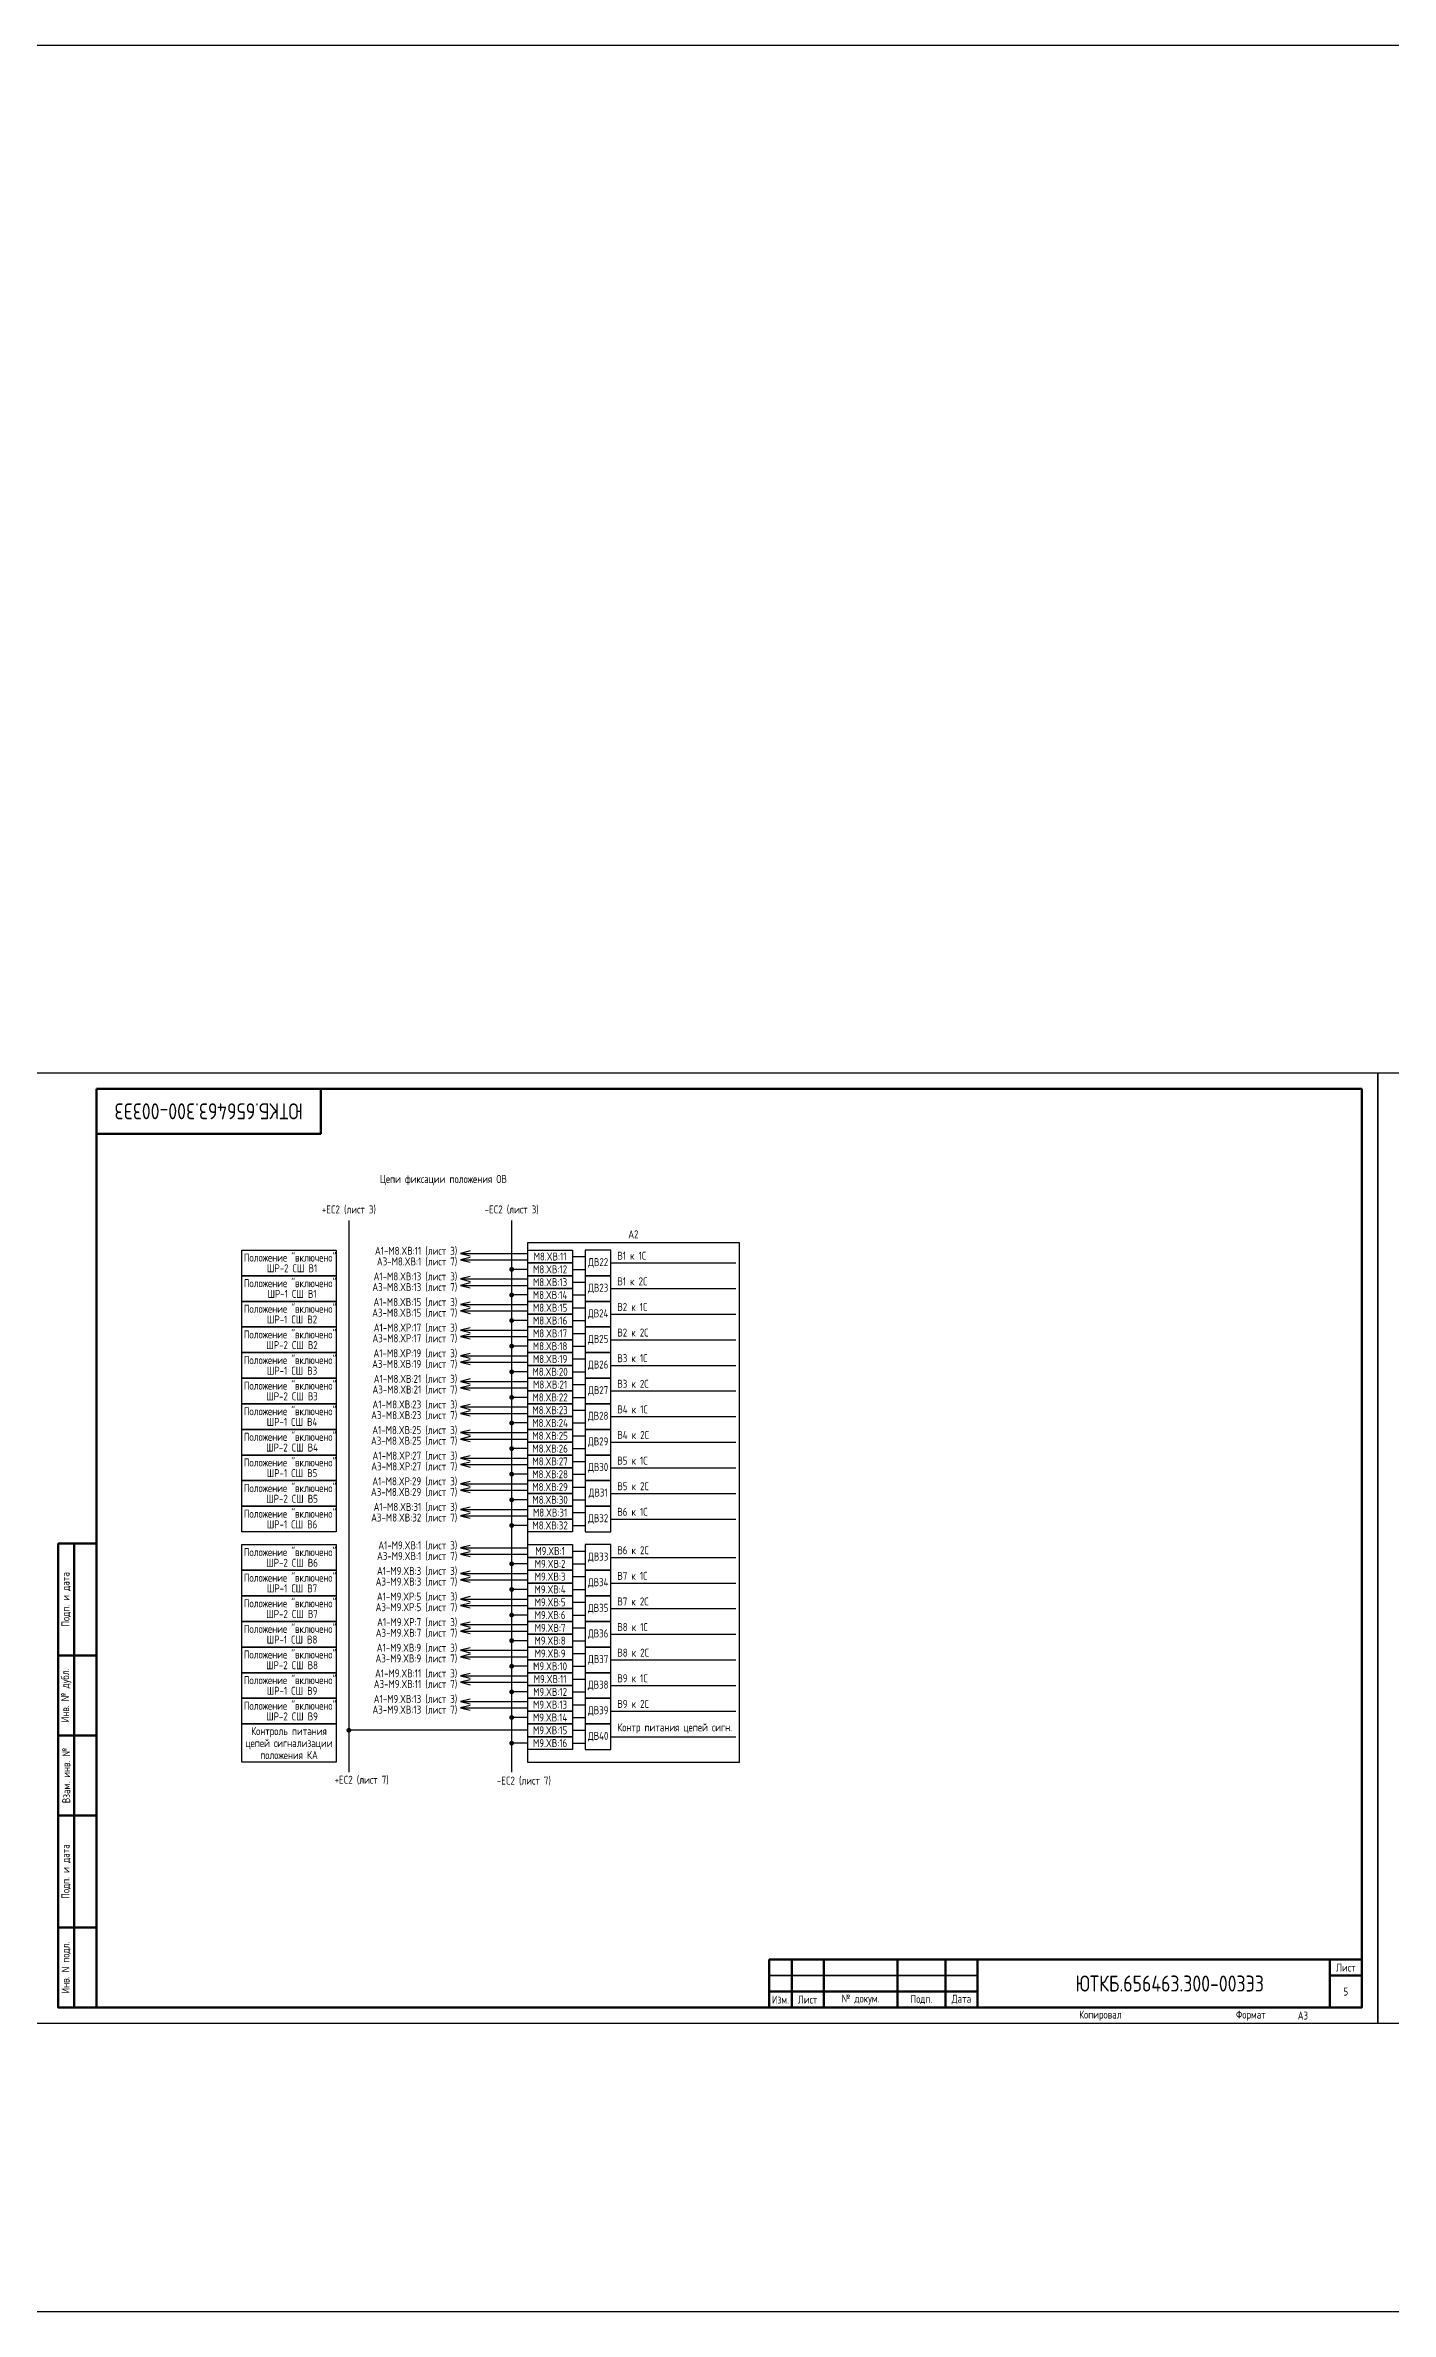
# Model space of a CAD drawing. Header units: millimetres. Extents: x -997 to 6341, y -90 to 618.
# Drawn here: x 1684 to 2104, y -90 to 618 of the extents above; entities that cross this region are included whole.
import ezdxf

# ---------------------------------------------------------------- set-up
doc = ezdxf.new("R2010")
doc.units = ezdxf.units.MM
doc.styles.add('Gost_type_A', font='GOST_A.TTF')

# ---------------------------------------------------------------- blocks, each defined once
blk = doc.blocks.new('Формат_А3')
blk.add_lwpolyline([(-420, 297), (0, 297), (0, 0), (-420, 0)], close=True)
at = {"lineweight": 50}
blk.add_lwpolyline([(-400, 292), (-5, 292), (-5, 5), (-400, 5)], close=True, dxfattribs=at)
blk = doc.blocks.new('Штамп малый нижний')
at = {"lineweight": 50}
for points in [[(-185, 15), (-178, 15), (-178, 5), (-185, 5)], [(-178, 15), (-168, 15), (-168, 5), (-178, 5)], [(-168, 15), (-145, 15), (-145, 5), (-168, 5)], [(-145, 15), (-130, 15), (-130, 5), (-145, 5)], [(-130, 15), (-120, 15), (-120, 5), (-130, 5)], [(-120, 15), (-10, 15), (-10, 0), (-120, 0)], [(-10, 15), (0, 15), (0, 10), (-10, 10)], [(-10, 10), (0, 10), (0, 0), (-10, 0)], [(-185, 5), (-178, 5), (-178, 0), (-185, 0)], [(-178, 5), (-168, 5), (-168, 0), (-178, 0)], [(-168, 5), (-145, 5), (-145, 0), (-168, 0)], [(-145, 5), (-130, 5), (-130, 0), (-145, 0)], [(-130, 5), (-120, 5), (-120, 0), (-130, 0)]]:
    blk.add_lwpolyline(points, close=True, dxfattribs=at)
for points in [[(-185, 15), (-178, 15), (-178, 10), (-185, 10)], [(-178, 15), (-168, 15), (-168, 10), (-178, 10)], [(-168, 15), (-145, 15), (-145, 10), (-168, 10)], [(-145, 15), (-130, 15), (-130, 10), (-145, 10)], [(-130, 15), (-120, 15), (-120, 10), (-130, 10)], [(-185, 10), (-178, 10), (-178, 5), (-185, 5)], [(-178, 10), (-168, 10), (-168, 5), (-178, 5)], [(-168, 10), (-145, 10), (-145, 5), (-168, 5)], [(-145, 10), (-130, 10), (-130, 5), (-145, 5)], [(-130, 10), (-120, 10), (-120, 5), (-130, 5)]]:
    blk.add_lwpolyline(points, close=True)
at = {"char_height": 2.5, "style": 'Gost_type_A'}
for s, insert, width, attachment_point in [('Лист', (-5, 12.5), 10, 5), ('Изм.', (-181.5, 2.5), 7, 5), ('Лист', (-173, 2.5), 10, 5), ('№ докум.', (-156.5, 2.5), 23, 5), ('Подп.', (-137.5, 2.5), 15, 5), ('Дата', (-125, 2.5), 10, 5), ('Копировал', (-75, -2.53), 13.1202, 6), ('Формат', (-30, -2.53), 13.1202, 6)]:
    blk.add_mtext(s, dxfattribs=dict(at, insert=insert, width=width, attachment_point=attachment_point))
blk = doc.blocks.new('Штамп левый нижний')
at = {"lineweight": 50}
for points in [[(-12, 145), (-7, 145), (-7, 110), (-12, 110)], [(-7, 145), (0, 145), (0, 110), (-7, 110)], [(-12, 110), (-7, 110), (-7, 85), (-12, 85)], [(-7, 110), (0, 110), (0, 85), (-7, 85)], [(-12, 85), (-7, 85), (-7, 60), (-12, 60)], [(-7, 85), (0, 85), (0, 60), (-7, 60)], [(-12, 60), (-7, 60), (-7, 25), (-12, 25)], [(-7, 60), (0, 60), (0, 25), (-7, 25)], [(-12, 25), (-7, 25), (-7, 0), (-12, 0)], [(-7, 25), (0, 25), (0, 0), (-7, 0)]]:
    blk.add_lwpolyline(points, close=True, dxfattribs=at)
at = {"char_height": 2.5, "attachment_point": 5, "rotation": 90, "style": 'Gost_type_A'}
for s, insert, width in [('Подп. и дата', (-9.5, 127.5), 35), ('Инв. № дубл.', (-9.5, 97.5), 25), ('Взам. инв. №', (-9.5, 72.5), 25), ('Подп. и дата', (-9.5, 42.5), 35), ('Инв. N подл.', (-9.5, 12.5), 25)]:
    blk.add_mtext(s, dxfattribs=dict(at, insert=insert, width=width))
blk = doc.blocks.new('Штамп угловой верхний')
at = {"lineweight": 50}
blk.add_lwpolyline([(0, 0), (70, 0), (70, -14), (0, -14)], close=True, dxfattribs=at)
blk = doc.blocks.new('POINT')
at = {"const_width": 0.75}
blk.add_lwpolyline([(-0.375, 0, 1), (0.375, 0, 1)], format="xyb", close=True, dxfattribs=at)

msp = doc.modelspace()

# ---------------------------------------------------------------- linework, layer by layer
for p, q in [((1778.75, 250.93), (1778.75, 78.49)), ((1829.58, 250.93), (1829.58, 78.49)), ((1813.58, 240.62), (1834.58, 240.62)), ((1813.58, 238.62), (1834.58, 238.62)), ((1834.58, 235.62), (1829.58, 235.62)), ((1848.58, 239.62), (1852.58, 239.62)), ((1848.58, 235.62), (1852.58, 235.62)), ((1860.58, 237.62), (1899.58, 237.62)), ((1813.58, 232.62), (1834.58, 232.62)), ((1813.58, 230.62), (1834.58, 230.62)), ((1834.58, 227.62), (1829.58, 227.62)), ((1848.58, 231.62), (1852.58, 231.62)), ((1848.58, 227.62), (1852.58, 227.62)), ((1860.58, 229.62), (1899.58, 229.62)), ((1813.58, 224.62), (1834.58, 224.62)), ((1813.58, 222.62), (1834.58, 222.62)), ((1834.58, 219.62), (1829.58, 219.62)), ((1848.58, 223.62), (1852.58, 223.62)), ((1848.58, 219.62), (1852.58, 219.62)), ((1860.58, 221.62), (1899.58, 221.62)), ((1813.58, 216.62), (1834.58, 216.62)), ((1813.58, 214.62), (1834.58, 214.62)), ((1821.18, 216.62), (1834.58, 216.62)), ((1848.58, 215.62), (1852.58, 215.62)), ((1860.58, 213.62), (1899.58, 213.62)), ((1813.58, 208.62), (1834.58, 208.62)), ((1813.58, 206.62), (1834.58, 206.62)), ((1834.58, 211.62), (1829.58, 211.62)), ((1848.58, 211.62), (1852.58, 211.62)), ((1848.58, 207.62), (1852.58, 207.62)), ((1860.58, 205.62), (1899.58, 205.62)), ((1813.58, 200.62), (1834.58, 200.62)), ((1813.58, 198.62), (1834.58, 198.62)), ((1834.58, 203.62), (1829.58, 203.62)), ((1848.58, 203.62), (1852.58, 203.62)), ((1848.58, 199.62), (1852.58, 199.62)), ((1813.58, 192.62), (1834.58, 192.62)), ((1834.58, 195.62), (1829.58, 195.62)), ((1848.58, 195.62), (1852.58, 195.62)), ((1848.58, 191.62), (1852.58, 191.62)), ((1860.58, 197.62), (1899.58, 197.62)), ((1813.58, 190.62), (1834.58, 190.62)), ((1813.58, 184.62), (1834.58, 184.62)), ((1834.58, 187.62), (1829.58, 187.62)), ((1848.58, 187.62), (1852.58, 187.62)), ((1860.58, 189.62), (1899.58, 189.62)), ((1813.58, 182.62), (1834.58, 182.62)), ((1834.58, 179.62), (1829.58, 179.62)), ((1848.58, 183.62), (1852.58, 183.62)), ((1848.58, 179.62), (1852.58, 179.62)), ((1860.58, 181.62), (1899.58, 181.62)), ((1813.58, 176.62), (1834.58, 176.62)), ((1813.58, 174.62), (1834.58, 174.62)), ((1834.58, 171.62), (1829.58, 171.62)), ((1848.58, 175.62), (1852.58, 175.62)), ((1848.58, 171.62), (1852.58, 171.62)), ((1860.58, 173.62), (1899.58, 173.62)), ((1813.58, 168.62), (1834.58, 168.62)), ((1813.58, 166.62), (1834.58, 166.62)), ((1834.58, 163.62), (1829.58, 163.62)), ((1848.58, 167.62), (1852.58, 167.62)), ((1848.58, 163.62), (1852.58, 163.62)), ((1860.58, 165.62), (1899.58, 165.62)), ((1813.58, 160.62), (1834.58, 160.62)), ((1813.58, 158.62), (1834.58, 158.62)), ((1848.58, 159.62), (1852.58, 159.62)), ((1860.58, 157.62), (1899.58, 157.62)), ((1834.58, 155.62), (1829.58, 155.62)), ((1848.58, 155.62), (1852.58, 155.62)), ((1813.58, 148.62), (1834.58, 148.62)), ((1813.58, 146.62), (1834.58, 146.62)), ((1834.58, 143.62), (1829.58, 143.62)), ((1848.58, 147.62), (1852.58, 147.62)), ((1848.58, 143.62), (1852.58, 143.62)), ((1860.58, 145.62), (1899.58, 145.62)), ((1813.58, 140.62), (1834.58, 140.62)), ((1813.58, 138.62), (1834.58, 138.62)), ((1834.58, 135.62), (1829.58, 135.62)), ((1848.58, 139.62), (1852.58, 139.62)), ((1848.58, 135.62), (1852.58, 135.62)), ((1860.58, 137.62), (1899.58, 137.62)), ((1813.58, 132.62), (1834.58, 132.62)), ((1813.58, 130.62), (1834.58, 130.62)), ((1834.58, 127.62), (1829.58, 127.62)), ((1848.58, 131.62), (1852.58, 131.62)), ((1848.58, 127.62), (1852.58, 127.62)), ((1860.58, 129.62), (1899.58, 129.62)), ((1813.58, 124.62), (1834.58, 124.62)), ((1813.58, 122.62), (1834.58, 122.62)), ((1848.58, 123.62), (1852.58, 123.62)), ((1860.58, 121.62), (1899.58, 121.62)), ((1813.58, 116.62), (1834.58, 116.62)), ((1813.58, 114.62), (1834.58, 114.62)), ((1834.58, 119.62), (1829.58, 119.62)), ((1848.58, 119.62), (1852.58, 119.62)), ((1848.58, 115.62), (1852.58, 115.62)), ((1860.58, 113.62), (1899.58, 113.62)), ((1813.58, 108.62), (1834.58, 108.62)), ((1813.58, 106.62), (1834.58, 106.62)), ((1834.58, 111.62), (1829.58, 111.62)), ((1848.58, 111.62), (1852.58, 111.62)), ((1848.58, 107.62), (1852.58, 107.62)), ((1813.58, 100.62), (1834.58, 100.62)), ((1834.58, 103.62), (1829.58, 103.62)), ((1848.58, 103.62), (1852.58, 103.62)), ((1848.58, 99.62), (1852.58, 99.62)), ((1860.58, 105.62), (1899.58, 105.62)), ((1813.58, 98.62), (1834.58, 98.62)), ((1834.58, 95.62), (1829.58, 95.62)), ((1848.58, 95.62), (1852.58, 95.62)), ((1860.58, 97.62), (1899.58, 97.62)), ((1834.58, 91.62), (1778.75, 91.62)), ((1834.58, 87.62), (1829.58, 87.62)), ((1848.58, 91.62), (1852.58, 91.62)), ((1848.58, 87.62), (1852.58, 87.62)), ((1860.58, 89.62), (1899.58, 89.62))]:
    msp.add_line(p, q)
for points in [[(-997, 618), (6340.99, 618), (6340.99, -90), (-997, -90)], [(1774.75, 233.62), (1745.37, 233.62), (1745.37, 241.62), (1774.75, 241.62)], [(1834.58, 243.96), (1900.58, 243.96), (1900.58, 81.53), (1834.58, 81.53)], [(1834.58, 241.62), (1848.58, 241.62), (1848.58, 237.62), (1834.58, 237.62)], [(1834.58, 237.62), (1848.58, 237.62), (1848.58, 233.62), (1834.58, 233.62)], [(1774.75, 225.62), (1745.37, 225.62), (1745.37, 233.62), (1774.75, 233.62)], [(1834.58, 233.62), (1848.58, 233.62), (1848.58, 229.62), (1834.58, 229.62)], [(1834.58, 229.62), (1848.58, 229.62), (1848.58, 225.62), (1834.58, 225.62)], [(1774.75, 217.62), (1745.37, 217.62), (1745.37, 225.62), (1774.75, 225.62)], [(1834.58, 225.62), (1848.58, 225.62), (1848.58, 221.62), (1834.58, 221.62)], [(1834.58, 221.62), (1848.58, 221.62), (1848.58, 217.62), (1834.58, 217.62)], [(1774.75, 209.62), (1745.37, 209.62), (1745.37, 217.62), (1774.75, 217.62)], [(1834.58, 217.62), (1848.58, 217.62), (1848.58, 213.62), (1834.58, 213.62)], [(1834.58, 213.62), (1848.58, 213.62), (1848.58, 209.62), (1834.58, 209.62)], [(1774.75, 201.62), (1745.37, 201.62), (1745.37, 209.62), (1774.75, 209.62)], [(1834.58, 209.62), (1848.58, 209.62), (1848.58, 205.62), (1834.58, 205.62)], [(1834.58, 205.62), (1848.58, 205.62), (1848.58, 201.62), (1834.58, 201.62)], [(1774.75, 193.62), (1745.37, 193.62), (1745.37, 201.62), (1774.75, 201.62)], [(1834.58, 201.62), (1848.58, 201.62), (1848.58, 197.62), (1834.58, 197.62)], [(1774.75, 185.62), (1745.37, 185.62), (1745.37, 193.62), (1774.75, 193.62)], [(1834.58, 197.62), (1848.58, 197.62), (1848.58, 193.62), (1834.58, 193.62)], [(1834.58, 193.62), (1848.58, 193.62), (1848.58, 189.62), (1834.58, 189.62)], [(1774.75, 177.62), (1745.37, 177.62), (1745.37, 185.62), (1774.75, 185.62)], [(1834.58, 189.62), (1848.58, 189.62), (1848.58, 185.62), (1834.58, 185.62)], [(1834.58, 185.62), (1848.58, 185.62), (1848.58, 181.62), (1834.58, 181.62)], [(1774.75, 169.62), (1745.37, 169.62), (1745.37, 177.62), (1774.75, 177.62)], [(1834.58, 181.62), (1848.58, 181.62), (1848.58, 177.62), (1834.58, 177.62)], [(1834.58, 177.62), (1848.58, 177.62), (1848.58, 173.62), (1834.58, 173.62)], [(1834.58, 173.62), (1848.58, 173.62), (1848.58, 169.62), (1834.58, 169.62)], [(1774.75, 161.62), (1745.37, 161.62), (1745.37, 169.62), (1774.75, 169.62)], [(1834.58, 169.62), (1848.58, 169.62), (1848.58, 165.62), (1834.58, 165.62)], [(1834.58, 165.62), (1848.58, 165.62), (1848.58, 161.62), (1834.58, 161.62)], [(1774.75, 153.62), (1745.37, 153.62), (1745.37, 161.62), (1774.75, 161.62)], [(1834.58, 161.62), (1848.58, 161.62), (1848.58, 157.62), (1834.58, 157.62)], [(1834.58, 157.62), (1848.58, 157.62), (1848.58, 153.62), (1834.58, 153.62)], [(1774.75, 141.62), (1745.37, 141.62), (1745.37, 149.62), (1774.75, 149.62)], [(1834.58, 149.62), (1848.58, 149.62), (1848.58, 145.62), (1834.58, 145.62)], [(1774.75, 133.62), (1745.37, 133.62), (1745.37, 141.62), (1774.75, 141.62)], [(1834.58, 145.62), (1848.58, 145.62), (1848.58, 141.62), (1834.58, 141.62)], [(1834.58, 141.62), (1848.58, 141.62), (1848.58, 137.62), (1834.58, 137.62)], [(1834.58, 137.62), (1848.58, 137.62), (1848.58, 133.62), (1834.58, 133.62)], [(1774.75, 125.62), (1745.37, 125.62), (1745.37, 133.62), (1774.75, 133.62)], [(1834.58, 133.62), (1848.58, 133.62), (1848.58, 129.62), (1834.58, 129.62)], [(1834.58, 129.62), (1848.58, 129.62), (1848.58, 125.62), (1834.58, 125.62)], [(1774.75, 117.62), (1745.37, 117.62), (1745.37, 125.62), (1774.75, 125.62)], [(1834.58, 125.62), (1848.58, 125.62), (1848.58, 121.62), (1834.58, 121.62)], [(1834.58, 121.62), (1848.58, 121.62), (1848.58, 117.62), (1834.58, 117.62)], [(1774.75, 109.62), (1745.37, 109.62), (1745.37, 117.62), (1774.75, 117.62)], [(1834.58, 117.62), (1848.58, 117.62), (1848.58, 113.62), (1834.58, 113.62)], [(1834.58, 113.62), (1848.58, 113.62), (1848.58, 109.62), (1834.58, 109.62)], [(1774.75, 101.62), (1745.37, 101.62), (1745.37, 109.62), (1774.75, 109.62)], [(1834.58, 109.62), (1848.58, 109.62), (1848.58, 105.62), (1834.58, 105.62)], [(1774.75, 93.62), (1745.37, 93.62), (1745.37, 101.62), (1774.75, 101.62)], [(1834.58, 105.62), (1848.58, 105.62), (1848.58, 101.62), (1834.58, 101.62)], [(1834.58, 101.62), (1848.58, 101.62), (1848.58, 97.62), (1834.58, 97.62)], [(1774.75, 81.62), (1745.37, 81.62), (1745.37, 93.62), (1774.75, 93.62)], [(1834.58, 97.62), (1848.58, 97.62), (1848.58, 93.62), (1834.58, 93.62)], [(1834.58, 93.62), (1848.58, 93.62), (1848.58, 89.62), (1834.58, 89.62)], [(1834.58, 89.62), (1848.58, 89.62), (1848.58, 85.62), (1834.58, 85.62)]]:
    msp.add_lwpolyline(points, close=True)
for points in [[(1816.58, 241.37), (1813.58, 240.62), (1816.58, 239.87)], [(1816.58, 239.37), (1813.58, 238.62), (1816.58, 237.87)], [(1816.58, 233.37), (1813.58, 232.62), (1816.58, 231.87)], [(1816.58, 231.37), (1813.58, 230.62), (1816.58, 229.87)], [(1816.58, 225.37), (1813.58, 224.62), (1816.58, 223.87)], [(1816.58, 223.37), (1813.58, 222.62), (1816.58, 221.87)], [(1816.58, 217.37), (1813.58, 216.62), (1816.58, 215.87)], [(1816.58, 215.37), (1813.58, 214.62), (1816.58, 213.87)], [(1816.58, 209.37), (1813.58, 208.62), (1816.58, 207.87)], [(1816.58, 207.37), (1813.58, 206.62), (1816.58, 205.87)], [(1816.58, 201.37), (1813.58, 200.62), (1816.58, 199.87)], [(1816.58, 199.37), (1813.58, 198.62), (1816.58, 197.87)], [(1816.58, 193.37), (1813.58, 192.62), (1816.58, 191.87)], [(1816.58, 191.37), (1813.58, 190.62), (1816.58, 189.87)], [(1816.58, 185.37), (1813.58, 184.62), (1816.58, 183.87)], [(1816.58, 183.37), (1813.58, 182.62), (1816.58, 181.87)], [(1816.58, 177.37), (1813.58, 176.62), (1816.58, 175.87)], [(1816.58, 175.37), (1813.58, 174.62), (1816.58, 173.87)], [(1816.58, 169.37), (1813.58, 168.62), (1816.58, 167.87)], [(1816.58, 167.37), (1813.58, 166.62), (1816.58, 165.87)], [(1816.58, 161.37), (1813.58, 160.62), (1816.58, 159.87)], [(1816.58, 159.37), (1813.58, 158.62), (1816.58, 157.87)], [(1816.58, 149.37), (1813.58, 148.62), (1816.58, 147.87)], [(1816.58, 147.37), (1813.58, 146.62), (1816.58, 145.87)], [(1816.58, 141.37), (1813.58, 140.62), (1816.58, 139.87)], [(1816.58, 139.37), (1813.58, 138.62), (1816.58, 137.87)], [(1816.58, 133.37), (1813.58, 132.62), (1816.58, 131.87)], [(1816.58, 131.37), (1813.58, 130.62), (1816.58, 129.87)], [(1816.58, 125.37), (1813.58, 124.62), (1816.58, 123.87)], [(1816.58, 123.37), (1813.58, 122.62), (1816.58, 121.87)], [(1816.58, 117.37), (1813.58, 116.62), (1816.58, 115.87)], [(1816.58, 115.37), (1813.58, 114.62), (1816.58, 113.87)], [(1816.58, 109.37), (1813.58, 108.62), (1816.58, 107.87)], [(1816.58, 107.37), (1813.58, 106.62), (1816.58, 105.87)], [(1816.58, 101.37), (1813.58, 100.62), (1816.58, 99.87)], [(1816.58, 99.37), (1813.58, 98.62), (1816.58, 97.87)]]:
    msp.add_lwpolyline(points)
at = {"ltscale": 4}
for points in [[(1852.58, 233.62), (1860.58, 233.62), (1860.58, 241.62), (1852.58, 241.62)], [(1852.58, 225.62), (1860.58, 225.62), (1860.58, 233.62), (1852.58, 233.62)], [(1852.58, 217.62), (1860.58, 217.62), (1860.58, 225.62), (1852.58, 225.62)], [(1852.58, 209.62), (1860.58, 209.62), (1860.58, 217.62), (1852.58, 217.62)], [(1852.58, 201.62), (1860.58, 201.62), (1860.58, 209.62), (1852.58, 209.62)], [(1852.58, 193.62), (1860.58, 193.62), (1860.58, 201.62), (1852.58, 201.62)], [(1852.58, 185.62), (1860.58, 185.62), (1860.58, 193.62), (1852.58, 193.62)], [(1852.58, 177.62), (1860.58, 177.62), (1860.58, 185.62), (1852.58, 185.62)], [(1852.58, 169.62), (1860.58, 169.62), (1860.58, 177.62), (1852.58, 177.62)], [(1852.58, 161.62), (1860.58, 161.62), (1860.58, 169.62), (1852.58, 169.62)], [(1852.58, 153.62), (1860.58, 153.62), (1860.58, 161.62), (1852.58, 161.62)], [(1852.58, 141.62), (1860.58, 141.62), (1860.58, 149.62), (1852.58, 149.62)], [(1852.58, 133.62), (1860.58, 133.62), (1860.58, 141.62), (1852.58, 141.62)], [(1852.58, 125.62), (1860.58, 125.62), (1860.58, 133.62), (1852.58, 133.62)], [(1852.58, 117.62), (1860.58, 117.62), (1860.58, 125.62), (1852.58, 125.62)], [(1852.58, 109.62), (1860.58, 109.62), (1860.58, 117.62), (1852.58, 117.62)], [(1852.58, 101.62), (1860.58, 101.62), (1860.58, 109.62), (1852.58, 109.62)], [(1852.58, 93.62), (1860.58, 93.62), (1860.58, 101.62), (1852.58, 101.62)], [(1852.58, 85.62), (1860.58, 85.62), (1860.58, 93.62), (1852.58, 93.62)]]:
    msp.add_lwpolyline(points, close=True, dxfattribs=at)

# ---------------------------------------------------------------- block references
for name, p in [('Формат_А3', (2100, 0)), ('Штамп угловой верхний', (1700, 292)), ('Формат_А3', (2520, 0)), ('POINT', (1829.58, 235.62)), ('POINT', (1829.58, 227.62)), ('POINT', (1829.58, 219.62)), ('POINT', (1829.58, 211.62)), ('POINT', (1829.58, 203.62)), ('POINT', (1829.58, 195.62)), ('POINT', (1829.58, 187.62)), ('POINT', (1829.58, 179.62)), ('POINT', (1829.58, 171.62)), ('POINT', (1829.58, 163.62)), ('POINT', (1829.58, 155.62)), ('Штамп левый нижний', (1700, 5)), ('POINT', (1829.58, 143.62)), ('POINT', (1829.58, 135.62)), ('POINT', (1829.58, 127.62)), ('POINT', (1829.58, 119.62)), ('POINT', (1829.58, 111.62)), ('POINT', (1829.58, 103.62)), ('POINT', (1778.75, 91.62)), ('POINT', (1829.58, 95.62)), ('POINT', (1829.58, 87.62)), ('Штамп малый нижний', (2095, 5))]:
    msp.add_blockref(name, p)

# ---------------------------------------------------------------- texts
at = {"insert": (1735, 285), "char_height": 5, "width": 70, "attachment_point": 5, "rotation": 180, "style": 'Gost_type_A'}
msp.add_mtext('ЮТКБ.656463.300-003Э3', dxfattribs=at)
at = {"char_height": 2.5, "style": 'Gost_type_A'}
for s, insert, width, attachment_point, line_spacing_factor in [('Цепи фиксации положения ОВ', (1808.25, 263.5), 181, 5, 0.9), ('A2', (1867.58, 245.32), 66, 8, 0.9), ('\\pxsm0.8;Положение "включено"\\P ШР-2 СШ В1', (1760.37, 237.62), 32.8986, 5, 0.9), ('A1-M8.XВ:11 (лист 3)\\PA3-M8.XВ:1 (лист 7) ', (1812.58, 239.62), 31, 6, 0.8), ('A1-M8.XВ:13 (лист 3)\\PA3-M8.XВ:13 (лист 7) ', (1812.58, 231.62), 31, 6, 0.8), ('\\pxsm0.8;Положение "включено"\\P ШР-1 СШ В1', (1760.37, 229.62), 32.8986, 5, 0.9), ('A1-M8.XВ:15 (лист 3)\\PA3-M8.XВ:15 (лист 7) ', (1812.58, 223.62), 31, 6, 0.8), ('\\pxsm0.8;Положение "включено"\\P ШР-1 СШ В2', (1760.37, 221.62), 32.8986, 5, 0.9), ('\\pxsm0.8;Положение "включено"\\P ШР-2 СШ В2', (1760.37, 213.62), 32.8986, 5, 0.9), ('A1-M8.XP:17 (лист 3)\\PA3-M8.XP:17 (лист 7) ', (1812.58, 215.62), 31, 6, 0.8), ('\\pxsm0.8;Положение "включено"\\P ШР-1 СШ В3', (1760.37, 205.62), 32.8986, 5, 0.9), ('A1-M8.XP:19 (лист 3)\\PA3-M8.XВ:19 (лист 7) ', (1812.58, 207.62), 31, 6, 0.8), ('\\pxsm0.8;Положение "включено"\\P ШР-2 СШ В3', (1760.37, 197.62), 32.8986, 5, 0.9), ('A1-M8.XВ:21 (лист 3)\\PA3-M8.XВ:21 (лист 7) ', (1812.58, 199.62), 31, 6, 0.8), ('\\pxsm0.8;Положение "включено"\\P ШР-1 СШ В4', (1760.37, 189.62), 32.8986, 5, 0.9), ('A1-M8.XВ:23 (лист 3)\\PA3-M8.XВ:23 (лист 7) ', (1812.58, 191.62), 31, 6, 0.8), ('\\pxsm0.8;Положение "включено"\\P ШР-2 СШ В4', (1760.37, 181.62), 32.8986, 5, 0.9), ('A1-M8.XВ:25 (лист 3)\\PA3-M8.XВ:25 (лист 7) ', (1812.58, 183.62), 31, 6, 0.8), ('\\pxsm0.8;Положение "включено"\\P ШР-1 СШ В5', (1760.37, 173.62), 32.8986, 5, 0.9), ('A1-M8.XP:27 (лист 3)\\PA3-M8.XP:27 (лист 7) ', (1812.58, 175.62), 31, 6, 0.8), ('A1-M8.XP:29 (лист 3)\\PA3-M8.XВ:29 (лист 7) ', (1812.58, 167.62), 31, 6, 0.8), ('\\pxsm0.8;Положение "включено"\\P ШР-2 СШ В5', (1760.37, 165.62), 32.8986, 5, 0.9), ('A1-M8.XВ:31 (лист 3)\\PA3-M8.XВ:32 (лист 7) ', (1812.58, 159.62), 31, 6, 0.8), ('\\pxsm0.8;Положение "включено"\\P ШР-1 СШ В6', (1760.37, 157.62), 32.8986, 5, 0.9), ('\\pxsm0.8;Положение "включено"\\P ШР-2 СШ В6', (1760.37, 145.62), 32.8986, 5, 0.9), ('A1-M9.XВ:1 (лист 3)\\PA3-M9.XВ:1 (лист 7) ', (1812.58, 147.62), 31, 6, 0.8), ('A1-M9.XВ:3 (лист 3)\\PA3-M9.XВ:3 (лист 7) ', (1812.58, 139.62), 31, 6, 0.8), ('\\pxsm0.8;Положение "включено"\\P ШР-1 СШ В7', (1760.37, 137.62), 32.8986, 5, 0.9), ('A1-M9.XP:5 (лист 3)\\PA3-M9.XP:5 (лист 7) ', (1812.58, 131.62), 31, 6, 0.8), ('\\pxsm0.8;Положение "включено"\\P ШР-2 СШ В7', (1760.37, 129.62), 32.8986, 5, 0.9), ('\\pxsm0.8;Положение "включено"\\P ШР-1 СШ В8', (1760.37, 121.62), 32.8986, 5, 0.9), ('A1-M9.XP:7 (лист 3)\\PA3-M9.XВ:7 (лист 7) ', (1812.58, 123.62), 31, 6, 0.8), ('\\pxsm0.8;Положение "включено"\\P ШР-2 СШ В8', (1760.37, 113.62), 32.8986, 5, 0.9), ('A1-M9.XВ:9 (лист 3)\\PA3-M9.XВ:9 (лист 7) ', (1812.58, 115.62), 31, 6, 0.8), ('\\pxsm0.8;Положение "включено"\\P ШР-1 СШ В9', (1760.37, 105.62), 32.8986, 5, 0.9), ('A1-M9.XВ:11 (лист 3)\\PA3-M9.XВ:11 (лист 7) ', (1812.58, 107.62), 31, 6, 0.8), ('\\pxsm0.8;Положение "включено"\\P ШР-2 СШ В9', (1760.37, 97.62), 32.8986, 5, 0.9), ('A1-M9.XВ:13 (лист 3)\\PA3-M9.XВ:13 (лист 7) ', (1812.58, 99.62), 31, 6, 0.8), ('Контроль питания цепей сигнализации положения КА', (1760.07, 87.62), 28, 5, 0.9)]:
    msp.add_mtext(s, dxfattribs=dict(at, insert=insert, width=width, attachment_point=attachment_point, line_spacing_factor=line_spacing_factor))
at = {"style": 'Gost_type_A'}
for s, insert, char_height, width, attachment_point in [('+EC2 (лист 3)', (1778.75, 252.84), 2.5, 20, 8), ('-EC2 (лист 3)', (1829.58, 252.84), 2.5, 20, 8), ('M8.XВ:11', (1841.58, 239.62), 2.5, 14, 5), ('В1 к 1С', (1862.58, 238.62), 2.5, 27.8465, 7), ('M8.XВ:12', (1841.58, 235.62), 2.5, 14, 5), ('ДВ22', (1856.58, 237.62), 2.5, 7.9998, 5), ('M8.XВ:14', (1841.58, 227.62), 2.5, 14, 5), ('M8.XВ:13', (1841.58, 231.62), 2.5, 14, 5), ('ДВ23', (1856.58, 229.62), 2.5, 7.9998, 5), ('В1 к 2С', (1862.58, 230.62), 2.5, 27.8465, 7), ('M8.XВ:15', (1841.58, 223.62), 2.5, 14, 5), ('M8.XВ:16', (1841.58, 219.62), 2.5, 14, 5), ('ДВ24', (1856.58, 221.62), 2.5, 7.9998, 5), ('В2 к 1С', (1862.58, 222.62), 2.5, 27.8465, 7), ('M8.XВ:18', (1841.58, 211.62), 2.5, 14, 5), ('M8.XВ:17', (1841.58, 215.62), 2.5, 14, 5), ('ДВ25', (1856.58, 213.62), 2.5, 7.9998, 5), ('В2 к 2С', (1862.58, 214.62), 2.5, 27.8465, 7), ('M8.XВ:19', (1841.58, 207.62), 2.5, 14, 5), ('ДВ26', (1856.58, 205.62), 2.5, 7.9998, 5), ('В3 к 1С', (1862.58, 206.62), 2.5, 27.8465, 7), ('M8.XВ:20', (1841.58, 203.62), 2.5, 14, 5), ('M8.XВ:21', (1841.58, 199.62), 2.5, 14, 5), ('ДВ27', (1856.58, 197.62), 2.5, 7.9998, 5), ('В3 к 2С', (1862.58, 198.62), 2.5, 35.933, 7), ('M8.XВ:23', (1841.58, 191.62), 2.5, 14, 5), ('M8.XВ:22', (1841.58, 195.62), 2.5, 14, 5), ('В4 к 1С', (1862.58, 190.62), 2.5, 41.868, 7), ('M8.XВ:24', (1841.58, 187.62), 2.5, 14, 5), ('M8.XВ:25', (1841.58, 183.62), 2.5, 14, 5), ('ДВ28', (1856.58, 189.62), 2.5, 7.9998, 5), ('В4 к 2С', (1862.58, 182.62), 2.5, 42.9636, 7), ('M8.XВ:26', (1841.58, 179.62), 2.5, 14, 5), ('ДВ29', (1856.58, 181.62), 2.5, 7.9998, 5), ('В5 к 1С', (1862.58, 174.62), 2.5, 40.0707, 7), ('M8.XВ:28', (1841.58, 171.62), 2.5, 14, 5), ('M8.XВ:27', (1841.58, 175.62), 2.5, 14, 5), ('ДВ30', (1856.58, 173.62), 2.5, 7.9998, 5), ('M8.XВ:29', (1841.58, 167.62), 2.5, 14, 5), ('M8.XВ:30', (1841.58, 163.62), 2.5, 14, 5), ('ДВ31', (1856.58, 165.62), 2.5, 7.9998, 5), ('В5 к 2С', (1862.58, 166.62), 2.5, 38, 7), ('M8.XВ:32', (1841.58, 155.62), 2.5, 14, 5), ('M8.XВ:31', (1841.58, 159.62), 2.5, 14, 5), ('ДВ32', (1856.58, 157.62), 2.5, 7.9998, 5), ('В6 к 1С', (1862.58, 158.62), 2.5, 37, 7), ('M9.XВ:1', (1841.58, 147.62), 2.5, 14, 5), ('В6 к 2С', (1862.58, 146.62), 2.5, 38, 7), ('M9.XВ:2', (1841.58, 143.62), 2.5, 14, 5), ('ДВ33', (1856.58, 145.62), 2.5, 7.9998, 5), ('M9.XВ:4', (1841.58, 135.62), 2.5, 14, 5), ('M9.XВ:3', (1841.58, 139.62), 2.5, 14, 5), ('ДВ34', (1856.58, 137.62), 2.5, 7.9998, 5), ('В7 к 1С', (1862.58, 138.62), 2.5, 38, 7), ('M9.XВ:5', (1841.58, 131.62), 2.5, 14, 5), ('M9.XВ:6', (1841.58, 127.62), 2.5, 14, 5), ('ДВ35', (1856.58, 129.62), 2.5, 7.9998, 5), ('В7 к 2С', (1862.58, 130.62), 2.5, 38, 7), ('M9.XВ:8', (1841.58, 119.62), 2.5, 14, 5), ('M9.XВ:7', (1841.58, 123.62), 2.5, 14, 5), ('ДВ36', (1856.58, 121.62), 2.5, 7.9998, 5), ('В8 к 1С', (1862.58, 122.62), 2.5, 38, 7), ('M9.XВ:9', (1841.58, 115.62), 2.5, 14, 5), ('ДВ37', (1856.58, 113.62), 2.5, 7.9998, 5), ('В8 к 2С', (1862.58, 114.62), 2.5, 38, 7), ('M9.XВ:10', (1841.58, 111.62), 2.5, 14, 5), ('M9.XВ:11', (1841.58, 107.62), 2.5, 14, 5), ('ДВ38', (1856.58, 105.62), 2.5, 7.9998, 5), ('В9 к 1С', (1862.58, 106.62), 2.5, 27.8465, 7), ('M9.XВ:13', (1841.58, 99.62), 2.5, 14, 5), ('M9.XВ:12', (1841.58, 103.62), 2.5, 14, 5), ('ДВ39', (1856.58, 97.62), 2.5, 7.9998, 5), ('В9 к 2С', (1862.58, 98.62), 2.5, 27.8465, 7), ('M9.XВ:14', (1841.58, 95.62), 2.5, 14, 5), ('M9.XВ:15', (1841.58, 91.62), 2.5, 14, 5), ('Контр питания цепей сигн.', (1862.58, 90.62), 2.5, 35.7119, 7), ('M9.XВ:16', (1841.58, 87.62), 2.5, 14, 5), ('ДВ40', (1856.58, 89.62), 2.5, 7.9998, 5), ('+EC2 (лист 7)', (1782.75, 77.42), 2.5, 20, 2), ('-EC2 (лист 7)', (1833.38, 77.15), 2.5, 24.2029, 2), ('ЮТКБ.656463.300-003Э3', (2035, 12.5), 5, 120, 5), ('5', (2090, 10), 2.5, 10, 5), ('A3', (2075, 2.5), 2.5, 20, 4)]:
    msp.add_mtext(s, dxfattribs=dict(at, insert=insert, char_height=char_height, width=width, attachment_point=attachment_point))

doc.saveas('drawing.dxf')
